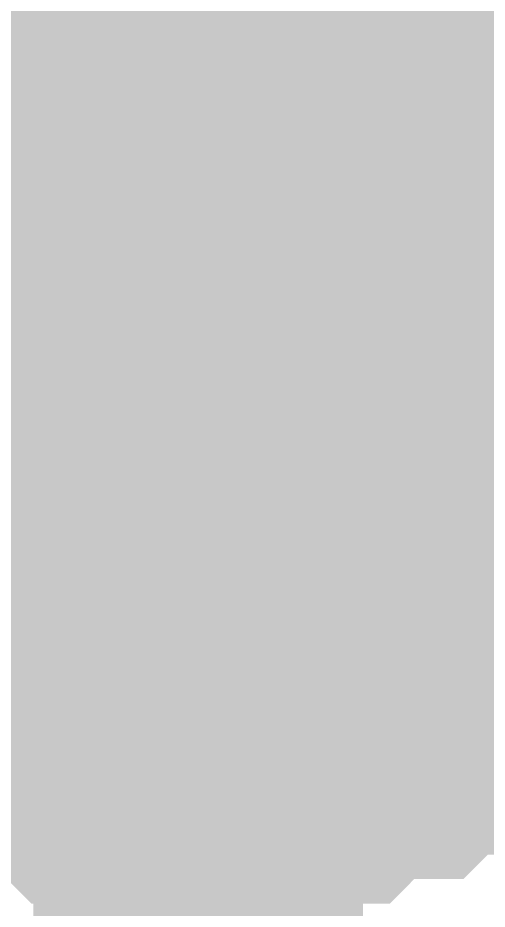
# Model space of a CAD drawing. Header units: inches. Extents: x 0 to 594, y 0 to 420.
# Drawn here: x 502.339 to 502.766, y 236.834 to 237.645 of the extents above; entities that cross this region are included whole.
import ezdxf

# ---------------------------------------------------------------- set-up
doc = ezdxf.new("R2010")
doc.units = ezdxf.units.IN
doc.layers.add('Sheet', color=255, linetype='Continuous')

msp = doc.modelspace()

# ---------------------------------------------------------------- linework, layer by layer
at = {"layer": 'Sheet'}
msp.add_lwpolyline([(502.24602, 237.50001, 0.508, 0.508, 1), (502.75402, 237.50001, 0.508, 0.508, 1)], format="xyseb", close=True, dxfattribs=at)
for points in [[(502.50339, 237.48187, 0.29972, 0.29972, 0), (492.5138, 237.48187, 0.29972, 0.29972, 0), (492.5138, 232.4872, 0.29972, 0.29972, 0)], [(502.50339, 233.38311, 0.29972, 0.29972, 0), (502.50339, 237.48187, 0.29972, 0.29972, 0)], [(540.02036, 237.48187, 0.29972, 0.29972, 0), (532.51697, 237.48187, 0.29972, 0.29972, 0), (517.51018, 237.48187, 0.29972, 0.29972, 0), (502.50339, 237.48187, 0.29972, 0.29972, 0)], [(502.92896, 237.1907, 0.29972, 0.29972, 0), (502.90656, 237.1683, 0.29972, 0.29972, 0), (502.88416, 237.1459, 0.29972, 0.29972, 0), (502.86177, 237.1459, 0.29972, 0.29972, 0), (502.86177, 237.12351, 0.29972, 0.29972, 0), (502.83937, 237.10111, 0.29972, 0.29972, 0), (502.81697, 237.07871, 0.29972, 0.29972, 0), (502.79457, 237.07871, 0.29972, 0.29972, 0), (502.77217, 237.05631, 0.29972, 0.29972, 0), (502.74977, 237.05631, 0.29972, 0.29972, 0), (502.72738, 237.03392, 0.29972, 0.29972, 0), (502.70498, 237.03392, 0.29972, 0.29972, 0), (502.68258, 237.01152, 0.29972, 0.29972, 0), (502.66018, 237.01152, 0.29972, 0.29972, 0), (502.63778, 237.01152, 0.29972, 0.29972, 0), (502.61539, 236.98912, 0.29972, 0.29972, 0), (502.59299, 236.98912, 0.29972, 0.29972, 0), (502.54819, 236.98912, 0.29972, 0.29972, 0), (502.52579, 236.98912, 0.29972, 0.29972, 0), (502.50339, 236.98912, 0.29972, 0.29972, 0)], [(502.92896, 237.1907, 0.29972, 0.29972, 0), (502.90656, 237.1683, 0.29972, 0.29972, 0), (502.88416, 237.1459, 0.29972, 0.29972, 0), (502.86177, 237.1459, 0.29972, 0.29972, 0), (502.86177, 237.12351, 0.29972, 0.29972, 0), (502.83937, 237.10111, 0.29972, 0.29972, 0), (502.81697, 237.07871, 0.29972, 0.29972, 0), (502.79457, 237.07871, 0.29972, 0.29972, 0), (502.77217, 237.05631, 0.29972, 0.29972, 0), (502.74977, 237.05631, 0.29972, 0.29972, 0), (502.72738, 237.03392, 0.29972, 0.29972, 0), (502.70498, 237.03392, 0.29972, 0.29972, 0), (502.68258, 237.01152, 0.29972, 0.29972, 0), (502.66018, 237.01152, 0.29972, 0.29972, 0), (502.63778, 237.01152, 0.29972, 0.29972, 0), (502.61539, 236.98912, 0.29972, 0.29972, 0), (502.59299, 236.98912, 0.29972, 0.29972, 0), (502.54819, 236.98912, 0.29972, 0.29972, 0), (502.52579, 236.98912, 0.29972, 0.29972, 0), (502.50339, 236.98912, 0.29972, 0.29972, 0)], [(502.92896, 237.1907, 0.29972, 0.29972, 0), (502.90656, 237.1683, 0.29972, 0.29972, 0), (502.88416, 237.1459, 0.29972, 0.29972, 0), (502.86177, 237.1459, 0.29972, 0.29972, 0), (502.86177, 237.12351, 0.29972, 0.29972, 0), (502.83937, 237.10111, 0.29972, 0.29972, 0), (502.81697, 237.07871, 0.29972, 0.29972, 0), (502.79457, 237.07871, 0.29972, 0.29972, 0), (502.77217, 237.05631, 0.29972, 0.29972, 0), (502.74977, 237.05631, 0.29972, 0.29972, 0), (502.72738, 237.03392, 0.29972, 0.29972, 0), (502.70498, 237.03392, 0.29972, 0.29972, 0), (502.68258, 237.01152, 0.29972, 0.29972, 0), (502.66018, 237.01152, 0.29972, 0.29972, 0), (502.63778, 237.01152, 0.29972, 0.29972, 0), (502.61539, 236.98912, 0.29972, 0.29972, 0), (502.59299, 236.98912, 0.29972, 0.29972, 0), (502.54819, 236.98912, 0.29972, 0.29972, 0), (502.52579, 236.98912, 0.29972, 0.29972, 0), (502.50339, 236.98912, 0.29972, 0.29972, 0)], [(502.92896, 237.1907, 0.29972, 0.29972, 0), (502.90656, 237.1683, 0.29972, 0.29972, 0), (502.88416, 237.1459, 0.29972, 0.29972, 0), (502.86177, 237.1459, 0.29972, 0.29972, 0), (502.86177, 237.12351, 0.29972, 0.29972, 0), (502.83937, 237.10111, 0.29972, 0.29972, 0), (502.81697, 237.07871, 0.29972, 0.29972, 0), (502.79457, 237.07871, 0.29972, 0.29972, 0), (502.77217, 237.05631, 0.29972, 0.29972, 0), (502.74977, 237.05631, 0.29972, 0.29972, 0), (502.72738, 237.03392, 0.29972, 0.29972, 0), (502.70498, 237.03392, 0.29972, 0.29972, 0), (502.68258, 237.01152, 0.29972, 0.29972, 0), (502.66018, 237.01152, 0.29972, 0.29972, 0), (502.63778, 237.01152, 0.29972, 0.29972, 0), (502.61539, 236.98912, 0.29972, 0.29972, 0), (502.59299, 236.98912, 0.29972, 0.29972, 0), (502.54819, 236.98912, 0.29972, 0.29972, 0), (502.52579, 236.98912, 0.29972, 0.29972, 0), (502.50339, 236.98912, 0.29972, 0.29972, 0)], [(502.92896, 237.1907, 0.29972, 0.29972, 0), (502.90656, 237.1683, 0.29972, 0.29972, 0), (502.88416, 237.1459, 0.29972, 0.29972, 0), (502.86177, 237.1459, 0.29972, 0.29972, 0), (502.86177, 237.12351, 0.29972, 0.29972, 0), (502.83937, 237.10111, 0.29972, 0.29972, 0), (502.81697, 237.07871, 0.29972, 0.29972, 0), (502.79457, 237.07871, 0.29972, 0.29972, 0), (502.77217, 237.05631, 0.29972, 0.29972, 0), (502.74977, 237.05631, 0.29972, 0.29972, 0), (502.72738, 237.03392, 0.29972, 0.29972, 0), (502.70498, 237.03392, 0.29972, 0.29972, 0), (502.68258, 237.01152, 0.29972, 0.29972, 0), (502.66018, 237.01152, 0.29972, 0.29972, 0), (502.63778, 237.01152, 0.29972, 0.29972, 0), (502.61539, 236.98912, 0.29972, 0.29972, 0), (502.59299, 236.98912, 0.29972, 0.29972, 0), (502.54819, 236.98912, 0.29972, 0.29972, 0), (502.52579, 236.98912, 0.29972, 0.29972, 0), (502.50339, 236.98912, 0.29972, 0.29972, 0)], [(502.92896, 237.1907, 0.29972, 0.29972, 0), (502.90656, 237.1683, 0.29972, 0.29972, 0), (502.88416, 237.1459, 0.29972, 0.29972, 0), (502.86177, 237.1459, 0.29972, 0.29972, 0), (502.86177, 237.12351, 0.29972, 0.29972, 0), (502.83937, 237.10111, 0.29972, 0.29972, 0), (502.81697, 237.07871, 0.29972, 0.29972, 0), (502.79457, 237.07871, 0.29972, 0.29972, 0), (502.77217, 237.05631, 0.29972, 0.29972, 0), (502.74977, 237.05631, 0.29972, 0.29972, 0), (502.72738, 237.03392, 0.29972, 0.29972, 0), (502.70498, 237.03392, 0.29972, 0.29972, 0), (502.68258, 237.01152, 0.29972, 0.29972, 0), (502.66018, 237.01152, 0.29972, 0.29972, 0), (502.63778, 237.01152, 0.29972, 0.29972, 0), (502.61539, 236.98912, 0.29972, 0.29972, 0), (502.59299, 236.98912, 0.29972, 0.29972, 0), (502.54819, 236.98912, 0.29972, 0.29972, 0), (502.52579, 236.98912, 0.29972, 0.29972, 0), (502.50339, 236.98912, 0.29972, 0.29972, 0)], [(502.92896, 237.1907, 0.29972, 0.29972, 0), (502.90656, 237.1683, 0.29972, 0.29972, 0), (502.88416, 237.1459, 0.29972, 0.29972, 0), (502.86177, 237.1459, 0.29972, 0.29972, 0), (502.86177, 237.12351, 0.29972, 0.29972, 0), (502.83937, 237.10111, 0.29972, 0.29972, 0), (502.81697, 237.07871, 0.29972, 0.29972, 0), (502.79457, 237.07871, 0.29972, 0.29972, 0), (502.77217, 237.05631, 0.29972, 0.29972, 0), (502.74977, 237.05631, 0.29972, 0.29972, 0), (502.72738, 237.03392, 0.29972, 0.29972, 0), (502.70498, 237.03392, 0.29972, 0.29972, 0), (502.68258, 237.01152, 0.29972, 0.29972, 0), (502.66018, 237.01152, 0.29972, 0.29972, 0), (502.63778, 237.01152, 0.29972, 0.29972, 0), (502.61539, 236.98912, 0.29972, 0.29972, 0), (502.59299, 236.98912, 0.29972, 0.29972, 0), (502.54819, 236.98912, 0.29972, 0.29972, 0), (502.52579, 236.98912, 0.29972, 0.29972, 0), (502.50339, 236.98912, 0.29972, 0.29972, 0)], [(502.50339, 236.98912, 0.29972, 0.29972, 0), (502.481, 236.98912, 0.29972, 0.29972, 0), (502.4586, 236.98912, 0.29972, 0.29972, 0), (502.4362, 236.98912, 0.29972, 0.29972, 0), (502.4138, 236.98912, 0.29972, 0.29972, 0), (502.3914, 237.01152, 0.29972, 0.29972, 0), (502.36901, 237.01152, 0.29972, 0.29972, 0), (502.32421, 237.01152, 0.29972, 0.29972, 0), (502.30181, 237.03392, 0.29972, 0.29972, 0), (502.30181, 237.03392, 0.29972, 0.29972, 0), (502.27941, 237.05631, 0.29972, 0.29972, 0), (502.25701, 237.05631, 0.29972, 0.29972, 0), (502.23462, 237.07871, 0.29972, 0.29972, 0), (502.21222, 237.07871, 0.29972, 0.29972, 0), (502.18982, 237.10111, 0.29972, 0.29972, 0), (502.16742, 237.12351, 0.29972, 0.29972, 0)], [(502.50339, 236.98912, 0.29972, 0.29972, 0), (502.481, 236.98912, 0.29972, 0.29972, 0), (502.4586, 236.98912, 0.29972, 0.29972, 0), (502.4362, 236.98912, 0.29972, 0.29972, 0), (502.4138, 236.98912, 0.29972, 0.29972, 0), (502.3914, 237.01152, 0.29972, 0.29972, 0), (502.36901, 237.01152, 0.29972, 0.29972, 0), (502.32421, 237.01152, 0.29972, 0.29972, 0), (502.30181, 237.03392, 0.29972, 0.29972, 0), (502.30181, 237.03392, 0.29972, 0.29972, 0), (502.27941, 237.05631, 0.29972, 0.29972, 0), (502.25701, 237.05631, 0.29972, 0.29972, 0), (502.23462, 237.07871, 0.29972, 0.29972, 0), (502.21222, 237.07871, 0.29972, 0.29972, 0), (502.18982, 237.10111, 0.29972, 0.29972, 0), (502.16742, 237.12351, 0.29972, 0.29972, 0)], [(502.50339, 236.98912, 0.29972, 0.29972, 0), (502.481, 236.98912, 0.29972, 0.29972, 0), (502.4586, 236.98912, 0.29972, 0.29972, 0), (502.4362, 236.98912, 0.29972, 0.29972, 0), (502.4138, 236.98912, 0.29972, 0.29972, 0), (502.3914, 237.01152, 0.29972, 0.29972, 0), (502.36901, 237.01152, 0.29972, 0.29972, 0), (502.32421, 237.01152, 0.29972, 0.29972, 0), (502.30181, 237.03392, 0.29972, 0.29972, 0), (502.30181, 237.03392, 0.29972, 0.29972, 0), (502.27941, 237.05631, 0.29972, 0.29972, 0), (502.25701, 237.05631, 0.29972, 0.29972, 0), (502.23462, 237.07871, 0.29972, 0.29972, 0), (502.21222, 237.07871, 0.29972, 0.29972, 0), (502.18982, 237.10111, 0.29972, 0.29972, 0), (502.16742, 237.12351, 0.29972, 0.29972, 0)], [(502.50339, 236.98912, 0.29972, 0.29972, 0), (502.481, 236.98912, 0.29972, 0.29972, 0), (502.4586, 236.98912, 0.29972, 0.29972, 0), (502.4362, 236.98912, 0.29972, 0.29972, 0), (502.4138, 236.98912, 0.29972, 0.29972, 0), (502.3914, 237.01152, 0.29972, 0.29972, 0), (502.36901, 237.01152, 0.29972, 0.29972, 0), (502.32421, 237.01152, 0.29972, 0.29972, 0), (502.30181, 237.03392, 0.29972, 0.29972, 0), (502.30181, 237.03392, 0.29972, 0.29972, 0), (502.27941, 237.05631, 0.29972, 0.29972, 0), (502.25701, 237.05631, 0.29972, 0.29972, 0), (502.23462, 237.07871, 0.29972, 0.29972, 0), (502.21222, 237.07871, 0.29972, 0.29972, 0), (502.18982, 237.10111, 0.29972, 0.29972, 0), (502.16742, 237.12351, 0.29972, 0.29972, 0)], [(502.50339, 236.98912, 0.29972, 0.29972, 0), (502.481, 236.98912, 0.29972, 0.29972, 0), (502.4586, 236.98912, 0.29972, 0.29972, 0), (502.4362, 236.98912, 0.29972, 0.29972, 0), (502.4138, 236.98912, 0.29972, 0.29972, 0), (502.3914, 237.01152, 0.29972, 0.29972, 0), (502.36901, 237.01152, 0.29972, 0.29972, 0), (502.32421, 237.01152, 0.29972, 0.29972, 0), (502.30181, 237.03392, 0.29972, 0.29972, 0), (502.30181, 237.03392, 0.29972, 0.29972, 0), (502.27941, 237.05631, 0.29972, 0.29972, 0), (502.25701, 237.05631, 0.29972, 0.29972, 0), (502.23462, 237.07871, 0.29972, 0.29972, 0), (502.21222, 237.07871, 0.29972, 0.29972, 0), (502.18982, 237.10111, 0.29972, 0.29972, 0), (502.16742, 237.12351, 0.29972, 0.29972, 0)], [(502.50339, 236.98912, 0.29972, 0.29972, 0), (502.481, 236.98912, 0.29972, 0.29972, 0), (502.4586, 236.98912, 0.29972, 0.29972, 0), (502.4362, 236.98912, 0.29972, 0.29972, 0), (502.4138, 236.98912, 0.29972, 0.29972, 0), (502.3914, 237.01152, 0.29972, 0.29972, 0), (502.36901, 237.01152, 0.29972, 0.29972, 0), (502.32421, 237.01152, 0.29972, 0.29972, 0), (502.30181, 237.03392, 0.29972, 0.29972, 0), (502.30181, 237.03392, 0.29972, 0.29972, 0), (502.27941, 237.05631, 0.29972, 0.29972, 0), (502.25701, 237.05631, 0.29972, 0.29972, 0), (502.23462, 237.07871, 0.29972, 0.29972, 0), (502.21222, 237.07871, 0.29972, 0.29972, 0), (502.18982, 237.10111, 0.29972, 0.29972, 0), (502.16742, 237.12351, 0.29972, 0.29972, 0)], [(502.50339, 236.98912, 0.29972, 0.29972, 0), (502.481, 236.98912, 0.29972, 0.29972, 0), (502.4586, 236.98912, 0.29972, 0.29972, 0), (502.4362, 236.98912, 0.29972, 0.29972, 0), (502.4138, 236.98912, 0.29972, 0.29972, 0), (502.3914, 237.01152, 0.29972, 0.29972, 0), (502.36901, 237.01152, 0.29972, 0.29972, 0), (502.32421, 237.01152, 0.29972, 0.29972, 0), (502.30181, 237.03392, 0.29972, 0.29972, 0), (502.30181, 237.03392, 0.29972, 0.29972, 0), (502.27941, 237.05631, 0.29972, 0.29972, 0), (502.25701, 237.05631, 0.29972, 0.29972, 0), (502.23462, 237.07871, 0.29972, 0.29972, 0), (502.21222, 237.07871, 0.29972, 0.29972, 0), (502.18982, 237.10111, 0.29972, 0.29972, 0), (502.16742, 237.12351, 0.29972, 0.29972, 0)], [(502.81697, 237.07871, 0.09906, 0.09906, 0), (502.79457, 237.07871, 0.09906, 0.09906, 0), (502.77217, 237.05631, 0.09906, 0.09906, 0), (502.74977, 237.05631, 0.09906, 0.09906, 0), (502.72738, 237.03392, 0.09906, 0.09906, 0), (502.70498, 237.03392, 0.09906, 0.09906, 0), (502.68258, 237.01152, 0.09906, 0.09906, 0), (502.66018, 237.01152, 0.09906, 0.09906, 0), (502.63778, 237.01152, 0.09906, 0.09906, 0), (502.61539, 236.98912, 0.09906, 0.09906, 0), (502.59299, 236.98912, 0.09906, 0.09906, 0), (502.54819, 236.98912, 0.09906, 0.09906, 0), (502.52579, 236.98912, 0.09906, 0.09906, 0), (502.50339, 236.98912, 0.09906, 0.09906, 0)], [(502.81697, 237.07871, 0.09906, 0.09906, 0), (502.79457, 237.07871, 0.09906, 0.09906, 0), (502.77217, 237.05631, 0.09906, 0.09906, 0), (502.74977, 237.05631, 0.09906, 0.09906, 0), (502.72738, 237.03392, 0.09906, 0.09906, 0), (502.70498, 237.03392, 0.09906, 0.09906, 0), (502.68258, 237.01152, 0.09906, 0.09906, 0), (502.66018, 237.01152, 0.09906, 0.09906, 0), (502.63778, 237.01152, 0.09906, 0.09906, 0), (502.61539, 236.98912, 0.09906, 0.09906, 0), (502.59299, 236.98912, 0.09906, 0.09906, 0), (502.54819, 236.98912, 0.09906, 0.09906, 0), (502.52579, 236.98912, 0.09906, 0.09906, 0), (502.50339, 236.98912, 0.09906, 0.09906, 0)], [(502.81697, 237.07871, 0.09906, 0.09906, 0), (502.79457, 237.07871, 0.09906, 0.09906, 0), (502.77217, 237.05631, 0.09906, 0.09906, 0), (502.74977, 237.05631, 0.09906, 0.09906, 0), (502.72738, 237.03392, 0.09906, 0.09906, 0), (502.70498, 237.03392, 0.09906, 0.09906, 0), (502.68258, 237.01152, 0.09906, 0.09906, 0), (502.66018, 237.01152, 0.09906, 0.09906, 0), (502.63778, 237.01152, 0.09906, 0.09906, 0), (502.61539, 236.98912, 0.09906, 0.09906, 0), (502.59299, 236.98912, 0.09906, 0.09906, 0), (502.54819, 236.98912, 0.09906, 0.09906, 0), (502.52579, 236.98912, 0.09906, 0.09906, 0), (502.50339, 236.98912, 0.09906, 0.09906, 0)], [(502.81697, 237.07871, 0.09906, 0.09906, 0), (502.79457, 237.07871, 0.09906, 0.09906, 0), (502.77217, 237.05631, 0.09906, 0.09906, 0), (502.74977, 237.05631, 0.09906, 0.09906, 0), (502.72738, 237.03392, 0.09906, 0.09906, 0), (502.70498, 237.03392, 0.09906, 0.09906, 0), (502.68258, 237.01152, 0.09906, 0.09906, 0), (502.66018, 237.01152, 0.09906, 0.09906, 0), (502.63778, 237.01152, 0.09906, 0.09906, 0), (502.61539, 236.98912, 0.09906, 0.09906, 0), (502.59299, 236.98912, 0.09906, 0.09906, 0), (502.54819, 236.98912, 0.09906, 0.09906, 0), (502.52579, 236.98912, 0.09906, 0.09906, 0), (502.50339, 236.98912, 0.09906, 0.09906, 0)], [(502.81697, 237.07871, 0.09906, 0.09906, 0), (502.79457, 237.07871, 0.09906, 0.09906, 0), (502.77217, 237.05631, 0.09906, 0.09906, 0), (502.74977, 237.05631, 0.09906, 0.09906, 0), (502.72738, 237.03392, 0.09906, 0.09906, 0), (502.70498, 237.03392, 0.09906, 0.09906, 0), (502.68258, 237.01152, 0.09906, 0.09906, 0), (502.66018, 237.01152, 0.09906, 0.09906, 0), (502.63778, 237.01152, 0.09906, 0.09906, 0), (502.61539, 236.98912, 0.09906, 0.09906, 0), (502.59299, 236.98912, 0.09906, 0.09906, 0), (502.54819, 236.98912, 0.09906, 0.09906, 0), (502.52579, 236.98912, 0.09906, 0.09906, 0), (502.50339, 236.98912, 0.09906, 0.09906, 0)], [(502.81697, 237.07871, 0.09906, 0.09906, 0), (502.79457, 237.07871, 0.09906, 0.09906, 0), (502.77217, 237.05631, 0.09906, 0.09906, 0), (502.74977, 237.05631, 0.09906, 0.09906, 0), (502.72738, 237.03392, 0.09906, 0.09906, 0), (502.70498, 237.03392, 0.09906, 0.09906, 0), (502.68258, 237.01152, 0.09906, 0.09906, 0), (502.66018, 237.01152, 0.09906, 0.09906, 0), (502.63778, 237.01152, 0.09906, 0.09906, 0), (502.61539, 236.98912, 0.09906, 0.09906, 0), (502.59299, 236.98912, 0.09906, 0.09906, 0), (502.54819, 236.98912, 0.09906, 0.09906, 0), (502.52579, 236.98912, 0.09906, 0.09906, 0), (502.50339, 236.98912, 0.09906, 0.09906, 0)], [(502.81697, 237.07871, 0.09906, 0.09906, 0), (502.79457, 237.07871, 0.09906, 0.09906, 0), (502.77217, 237.05631, 0.09906, 0.09906, 0), (502.74977, 237.05631, 0.09906, 0.09906, 0), (502.72738, 237.03392, 0.09906, 0.09906, 0), (502.70498, 237.03392, 0.09906, 0.09906, 0), (502.68258, 237.01152, 0.09906, 0.09906, 0), (502.66018, 237.01152, 0.09906, 0.09906, 0), (502.63778, 237.01152, 0.09906, 0.09906, 0), (502.61539, 236.98912, 0.09906, 0.09906, 0), (502.59299, 236.98912, 0.09906, 0.09906, 0), (502.54819, 236.98912, 0.09906, 0.09906, 0), (502.52579, 236.98912, 0.09906, 0.09906, 0), (502.50339, 236.98912, 0.09906, 0.09906, 0)], [(502.50339, 236.98912, 0.09906, 0.09906, 0), (502.481, 236.98912, 0.09906, 0.09906, 0), (502.4586, 236.98912, 0.09906, 0.09906, 0), (502.4362, 236.98912, 0.09906, 0.09906, 0), (502.4138, 236.98912, 0.09906, 0.09906, 0), (502.3914, 237.01152, 0.09906, 0.09906, 0), (502.36901, 237.01152, 0.09906, 0.09906, 0), (502.32421, 237.01152, 0.09906, 0.09906, 0), (502.30181, 237.03392, 0.09906, 0.09906, 0), (502.30181, 237.03392, 0.09906, 0.09906, 0), (502.27941, 237.05631, 0.09906, 0.09906, 0)], [(502.50339, 236.98912, 0.09906, 0.09906, 0), (502.481, 236.98912, 0.09906, 0.09906, 0), (502.4586, 236.98912, 0.09906, 0.09906, 0), (502.4362, 236.98912, 0.09906, 0.09906, 0), (502.4138, 236.98912, 0.09906, 0.09906, 0), (502.3914, 237.01152, 0.09906, 0.09906, 0), (502.36901, 237.01152, 0.09906, 0.09906, 0), (502.32421, 237.01152, 0.09906, 0.09906, 0), (502.30181, 237.03392, 0.09906, 0.09906, 0), (502.30181, 237.03392, 0.09906, 0.09906, 0), (502.27941, 237.05631, 0.09906, 0.09906, 0)], [(502.50339, 236.98912, 0.09906, 0.09906, 0), (502.481, 236.98912, 0.09906, 0.09906, 0), (502.4586, 236.98912, 0.09906, 0.09906, 0), (502.4362, 236.98912, 0.09906, 0.09906, 0), (502.4138, 236.98912, 0.09906, 0.09906, 0), (502.3914, 237.01152, 0.09906, 0.09906, 0), (502.36901, 237.01152, 0.09906, 0.09906, 0), (502.32421, 237.01152, 0.09906, 0.09906, 0), (502.30181, 237.03392, 0.09906, 0.09906, 0), (502.30181, 237.03392, 0.09906, 0.09906, 0), (502.27941, 237.05631, 0.09906, 0.09906, 0)], [(502.50339, 236.98912, 0.09906, 0.09906, 0), (502.481, 236.98912, 0.09906, 0.09906, 0), (502.4586, 236.98912, 0.09906, 0.09906, 0), (502.4362, 236.98912, 0.09906, 0.09906, 0), (502.4138, 236.98912, 0.09906, 0.09906, 0), (502.3914, 237.01152, 0.09906, 0.09906, 0), (502.36901, 237.01152, 0.09906, 0.09906, 0), (502.32421, 237.01152, 0.09906, 0.09906, 0), (502.30181, 237.03392, 0.09906, 0.09906, 0), (502.30181, 237.03392, 0.09906, 0.09906, 0), (502.27941, 237.05631, 0.09906, 0.09906, 0)], [(502.50339, 236.98912, 0.09906, 0.09906, 0), (502.481, 236.98912, 0.09906, 0.09906, 0), (502.4586, 236.98912, 0.09906, 0.09906, 0), (502.4362, 236.98912, 0.09906, 0.09906, 0), (502.4138, 236.98912, 0.09906, 0.09906, 0), (502.3914, 237.01152, 0.09906, 0.09906, 0), (502.36901, 237.01152, 0.09906, 0.09906, 0), (502.32421, 237.01152, 0.09906, 0.09906, 0), (502.30181, 237.03392, 0.09906, 0.09906, 0), (502.30181, 237.03392, 0.09906, 0.09906, 0), (502.27941, 237.05631, 0.09906, 0.09906, 0)], [(502.50339, 236.98912, 0.09906, 0.09906, 0), (502.481, 236.98912, 0.09906, 0.09906, 0), (502.4586, 236.98912, 0.09906, 0.09906, 0), (502.4362, 236.98912, 0.09906, 0.09906, 0), (502.4138, 236.98912, 0.09906, 0.09906, 0), (502.3914, 237.01152, 0.09906, 0.09906, 0), (502.36901, 237.01152, 0.09906, 0.09906, 0), (502.32421, 237.01152, 0.09906, 0.09906, 0), (502.30181, 237.03392, 0.09906, 0.09906, 0), (502.30181, 237.03392, 0.09906, 0.09906, 0), (502.27941, 237.05631, 0.09906, 0.09906, 0)], [(502.50339, 236.98912, 0.09906, 0.09906, 0), (502.481, 236.98912, 0.09906, 0.09906, 0), (502.4586, 236.98912, 0.09906, 0.09906, 0), (502.4362, 236.98912, 0.09906, 0.09906, 0), (502.4138, 236.98912, 0.09906, 0.09906, 0), (502.3914, 237.01152, 0.09906, 0.09906, 0), (502.36901, 237.01152, 0.09906, 0.09906, 0), (502.32421, 237.01152, 0.09906, 0.09906, 0), (502.30181, 237.03392, 0.09906, 0.09906, 0), (502.30181, 237.03392, 0.09906, 0.09906, 0), (502.27941, 237.05631, 0.09906, 0.09906, 0)]]:
    msp.add_lwpolyline(points, format="xyseb", dxfattribs=at)

doc.saveas('drawing.dxf')
